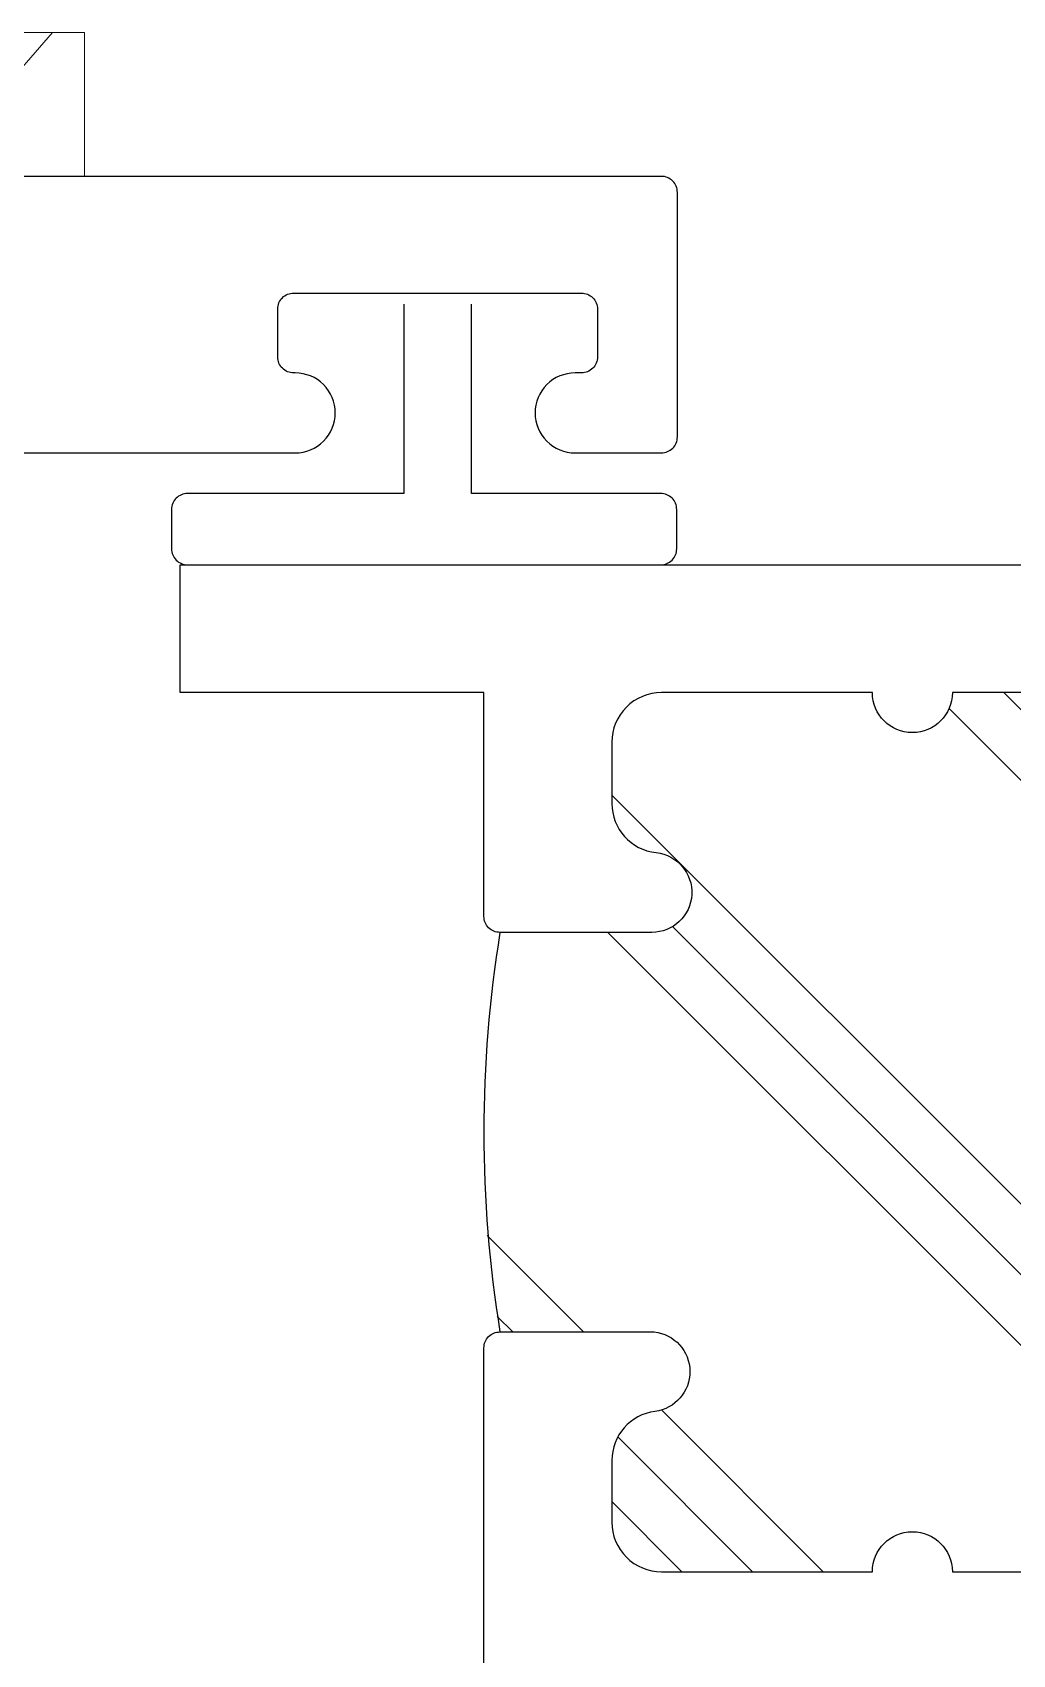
# Model space of a CAD drawing. Extents: x -7.4 to 79.9, y -10.6 to 40.1.
# Drawn here: x 21.115 to 21.728, y 6.946 to 7.961 of the extents above; entities that cross this region are included whole.
import ezdxf

# ---------------------------------------------------------------- set-up
doc = ezdxf.new("R2010")
doc.units = 0
doc.header["$LTSCALE"] = 0.25
doc.header["$MEASUREMENT"] = 0
doc.linetypes.add('HIDDEN', pattern=[0.375, 0.25, -0.125])
doc.layers.get('0').update_dxf_attribs({"linetype": 'CONTINUOUS'})
for name, color, linetype in [('FRAME', 1, 'CONTINUOUS'), ('HINGE', 3, 'CONTINUOUS'), ('MISC', 7, 'CONTINUOUS'), ('VENT', 5, 'CONTINUOUS')]:
    doc.layers.add(name, color=color, linetype=linetype)

# ---------------------------------------------------------------- blocks, each defined once
blk = doc.blocks.new('05P11-Z-BAR')
h = blk.add_hatch()
h.set_pattern_fill('PLAST', angle=45, style=0)
h.set_pattern_definition([(45, (-0.3846, -1e-07), (-0.176777, 0.176777), []), (45, (-0.4067, 0.0221), (-0.176777, 0.176777), []), (45, (-0.4288, 0.0442), (-0.176777, 0.176777), [])])
h.paths.add_polyline_path([(0.0065, 1.12, -0.414214), (-0.0185, 1.145, -0.414214), (0.0065, 1.17), (0.0065, 1.302, 0.414214), (-0.0245, 1.333), (-0.0628, 1.333, 0.38311), (-0.0936, 1.3053, -0.947716), (-0.1435, 1.308), (-0.1435, 1.403, 0.087329), (-0.3935, 1.403), (-0.3935, 1.308, -1), (-0.4435, 1.308, 0.352985), (-0.4733, 1.333), (-0.5125, 1.333, 0.414214), (-0.5435, 1.302), (-0.5435, 1.17, -0.414214), (-0.5185, 1.145, -0.414214), (-0.5435, 1.12), (-0.5435, 0.988, 0.414214), (-0.5125, 0.957), (-0.4742, 0.957, 0.38311), (-0.4434, 0.9847, -0.898027), (-0.3936, 0.9847, 0.38311), (-0.3628, 0.957, -0.325577), (-0.1745, 0.957, 0.363634), (-0.1435, 0.982, -0.947716), (-0.0936, 0.9847, 0.38311), (-0.0628, 0.957), (-0.0245, 0.957, 0.414214), (0.0065, 0.988)])
for points in [[(-1.9905, 1.413), (-0.4035, 1.413, -0.414214), (-0.3935, 1.403), (-0.3935, 1.3065, -0.888834), (-0.4432, 1.306, 0.377258), (-0.4739, 1.333), (-0.5125, 1.333, 0.414214), (-0.5435, 1.302), (-0.5435, 1.17, -1), (-0.5435, 1.12), (-0.5435, 0.988, 0.414214)], [(0.0065, 0.988), (0.0065, 1.12, -1), (0.0065, 1.17), (0.0065, 1.302, 0.414214), (-0.0245, 1.333), (-0.0628, 1.333, 0.38311), (-0.0936, 1.3053, -0.947716), (-0.1435, 1.308), (-0.1435, 1.403, -0.414214), (-0.1335, 1.413), (0.0065, 1.413), (0.0065, 1.603), (0.0865, 1.603), (0.0865, 0.01, -0.414214)]]:
    blk.add_lwpolyline(points, format="xyb")
at = {"color": 7}
blk.add_arc((-0.2685, 0.638), 0.7751, 80.7195, 99.2805, dxfattribs=at)
blk = doc.blocks.new('05P02-T-BAR')
blk.add_lwpolyline([(-0.0865, 0.427), (-0.0865, 0.239, 0.414214), (-0.0615, 0.214), (-0.0615, 0.214, 0.414214), (-0.0365, 0.239), (-0.0365, 0.24, -0.414214), (-0.0265, 0.25), (0.0035, 0.25, -0.414214), (0.0135, 0.24), (0.0135, 0.06, -0.414214), (0.0035, 0.05), (-0.0265, 0.05, -0.414214), (-0.0365, 0.06), (-0.0365, 0.064, 0.414214), (-0.0615, 0.089, 0.414214), (-0.0865, 0.064), (-0.0865, 0.01, 0.414214), (-0.0765, 0), (0.0765, 0, 0.414214), (0.0865, 0.01), (0.0865, 2.799, 0.414214)], format="xyb")
blk = doc.blocks.new('A$C5CFF3FD8')
at = {"color": 7, "linetype": 'Continuous', "lineweight": 15}
for p, q in [((0, 0), (0, 0.66)), ((0.09, 0), (0.09, 0.66)), ((0, 0), (0.09, 0))]:
    blk.add_line(p, q, dxfattribs=at)
at = {"color": 7, "linetype": 'HIDDEN', "lineweight": 0}
blk.add_line((0.09, 0.02), (0, 0.0982), dxfattribs=at)

msp = doc.modelspace()

# ---------------------------------------------------------------- linework, layer by layer
at = {"layer": 'MISC', "linetype": 'Continuous'}
msp.add_lwpolyline([(21.3472, 7.7907), (21.3472, 7.6722), (21.2119, 7.6722, 0.414214), (21.2019, 7.6622), (21.2019, 7.6376, 0.414214), (21.2119, 7.6276), (21.5079, 7.6276, 0.414214), (21.5179, 7.6376), (21.5179, 7.6622, 0.414214), (21.5079, 7.6722), (21.3895, 7.6722), (21.3895, 7.7907)], format="xyb", dxfattribs=at)

# ---------------------------------------------------------------- block references
at = {"layer": 'FRAME', "rotation": 90}
msp.add_blockref('05P02-T-BAR', (21.5183, 7.7841), dxfattribs=at)
at = {"layer": 'HINGE', "rotation": 90}
msp.add_blockref('A$C5CFF3FD8', (21.1475, 7.8706), dxfattribs=at)
at = {"layer": 'VENT', "rotation": 90}
msp.add_blockref('05P11-Z-BAR', (22.8103, 7.5411), dxfattribs=at)

doc.saveas('drawing.dxf')
